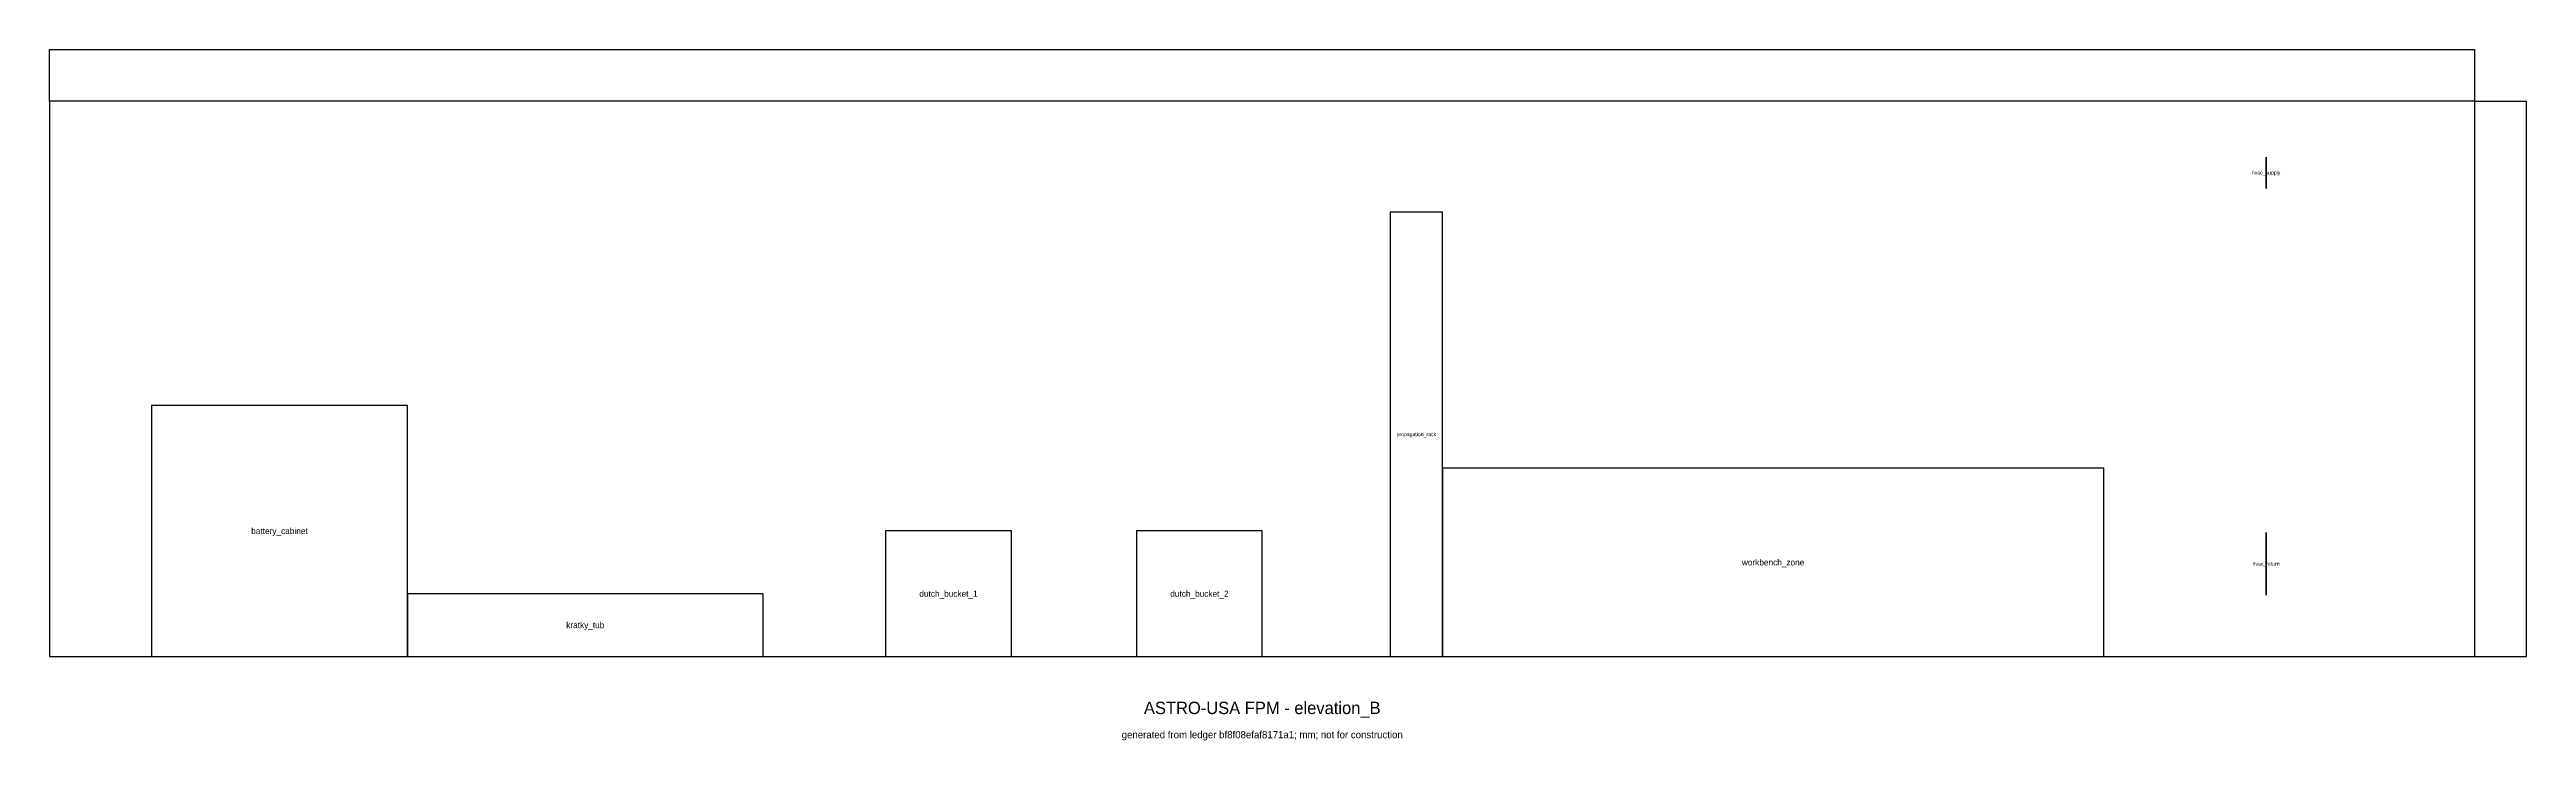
# Model space of a CAD drawing. Header units: millimetres. Extents: x 0 to 12036, y -408 to 2948.
import ezdxf
from ezdxf.enums import TextEntityAlignment as Align

# ---------------------------------------------------------------- set-up
doc = ezdxf.new("R2010")
doc.units = ezdxf.units.MM
for name, color, linetype in [('DIMS', 1, 'Continuous'), ('EQUIPMENT', 5, 'Continuous'), ('OPENING', 4, 'Continuous'), ('OUTLINE', 7, 'Continuous'), ('SOURCE_ZONE', 3, 'Continuous'), ('TEXT', 7, 'Continuous')]:
    doc.layers.add(name, color=color, linetype=linetype)
doc.styles.add('OpenSansCondensed-Light', font='OpenSansCondensed-Light.ttf')
doc.dimstyles.new('EZDXF', dxfattribs={"dimtxt": 0.25, "dimasz": 0.175, "dimexe": 0.375, "dimexo": 0.125, "dimgap": 0.1, "dimtad": 1, "dimlfac": 100, "dimzin": 12, "dimdsep": 46, "dimtxsty": 'OpenSansCondensed-Light', "dimblk": 'ARCHTICK', "dimcen": 2.5, "dimazin": 3, "dimtfac": 0.5, "dimtmove": 2, "dimatfit": 3})

# ---------------------------------------------------------------- blocks, each defined once
blk = doc.blocks.new('_ARCHTICK')
at = {"color": 0, "linetype": 'BYBLOCK', "const_width": 0.15}
blk.add_lwpolyline([(-0.5, -0.5), (0.5, 0.5)], dxfattribs=at)

msp = doc.modelspace()

# ---------------------------------------------------------------- linework, layer by layer
at = {"layer": 'EQUIPMENT'}
for points in [[(6514.846, 0), (6768.084, 0), (6768.084, 2158.4), (6514.846, 2158.4)], [(495.3, 0), (1739.138, 0), (1739.138, 1219.2), (495.3, 1219.2)], [(4062.73, 0), (4673.6, 0), (4673.6, 609.6), (4062.73, 609.6)], [(5282.184, 0), (5893.054, 0), (5893.054, 609.6), (5282.184, 609.6)], [(1739.138, 0), (3467.354, 0), (3467.354, 304.8), (1739.138, 304.8)]]:
    msp.add_lwpolyline(points, close=True, dxfattribs=at)
at = {"layer": 'OPENING'}
for points in [[(10770.87, 2273.8), (10770.87, 2273.8), (10770.87, 2426.2), (10770.87, 2426.2)], [(10770.87, 297.6), (10770.87, 297.6), (10770.87, 602.4), (10770.87, 602.4)]]:
    msp.add_lwpolyline(points, close=True, dxfattribs=at)
at = {"layer": 'OUTLINE'}
msp.add_lwpolyline([(0, 0), (11785.6, 0), (11785.6, 2698), (0, 2698)], close=True, dxfattribs=at)
at = {"layer": 'SOURCE_ZONE'}
msp.add_lwpolyline([(6768.084, 0), (9982.454, 0), (9982.454, 914.4), (6768.084, 914.4)], close=True, dxfattribs=at)

# ---------------------------------------------------------------- texts
at = {"layer": 'TEXT'}
for s, height, p in [('hvac_supply', 18, (10770.87, 2350)), ('propagation_rack', 18, (6641.465, 1079.2)), ('battery_cabinet', 30, (1117.219, 609.6)), ('workbench_zone', 30, (8375.269, 457.2)), ('hvac_return', 18, (10770.87, 450)), ('dutch_bucket_1', 30, (4368.165, 304.8)), ('dutch_bucket_2', 30, (5587.619, 304.8)), ('kratky_tub', 30, (2603.246, 152.4)), ('ASTRO-USA FPM - elevation_B', 60, (5892.8, -250)), ('generated from ledger bf8f08efaf8171a1; mm; not for construction', 35, (5892.8, -380))]:
    msp.add_text(s, height=height, dxfattribs=at).set_placement(p, align=Align.MIDDLE_CENTER)

# ---------------------------------------------------------------- dimensions: what is measured, and where the dimension line sits
at = {"layer": 'DIMS'}
msp.add_linear_dim(base=(0, 2948), p1=(0, 2698), p2=(11785.6, 2698), dimstyle='EZDXF', dxfattribs=at).render()
msp.add_linear_dim(base=(12035.6, 0), p1=(11785.6, 0), p2=(11785.6, 2698), angle=90, dimstyle='EZDXF', dxfattribs=at).render()

doc.saveas('drawing.dxf')
